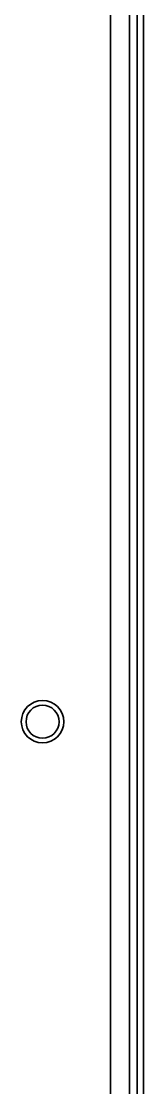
# Model space of a CAD drawing. Extents: x 5809 to 10669, y -850 to 3566.
# Drawn here: x 9221.6 to 9234.6, y 3224 to 3336.9 of the extents above; entities that cross this region are included whole.
import ezdxf

# ---------------------------------------------------------------- set-up
doc = ezdxf.new("R2010")
doc.units = 0
doc.header["$LTSCALE"] = 5
doc.layers.add('1', color=7, linetype='CONTINUOUS', true_color=0xffffff)

msp = doc.modelspace()

# ---------------------------------------------------------------- linework, layer by layer
at = {"layer": '1', "color": 7, "linetype": 'Continuous', "lineweight": 35}
for p, q in [((9233.07, 2431.53), (9233.07, 3429.53)), ((9234.57, 2937.23), (9234.57, 3428.73)), ((9233.89, 3425.73), (9233.89, 2938.23)), ((9231.07, 2544.79), (9231.07, 3383.47))]:
    msp.add_line(p, q, dxfattribs=at)
for radius in [2.25, 1.75]:
    msp.add_circle((9223.87, 3262.73), radius, dxfattribs=at)

doc.saveas('drawing.dxf')
